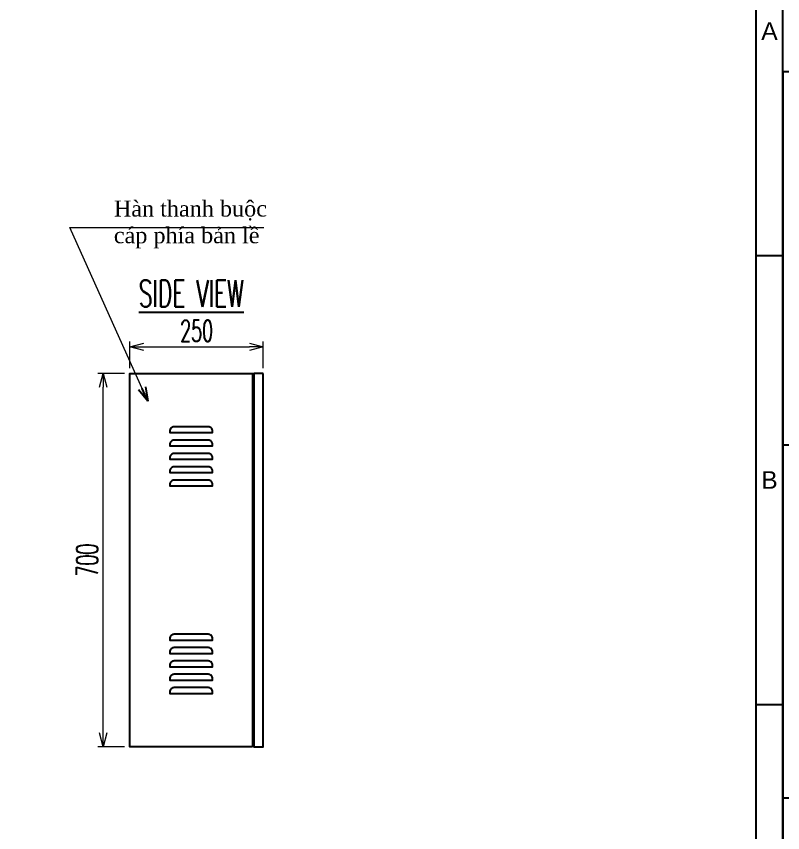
# Model space of a CAD drawing. Header units: millimetres. Extents: x -208796 to -83323, y 30910 to 103951.
# Drawn here: x -99460 to -98024, y 35867 to 37397 of the extents above; entities that cross this region are included whole.
import ezdxf
from ezdxf.enums import TextEntityAlignment as Align

# ---------------------------------------------------------------- set-up
doc = ezdxf.new("R2010")
doc.units = ezdxf.units.MM
doc.header["$LTSCALE"] = 3
for name, color, linetype in [('@.TEXT', 7, 'Continuous'), ('@.VISIBLE', 7, 'Continuous'), ('dim', 7, 'Continuous')]:
    doc.layers.add(name, color=color, linetype=linetype)
doc.styles.add('Ann_w01', font='romans.shx', dxfattribs={"width": 0.6, "bigfont": 'chineset.shx'})
doc.styles.add('Arial', font='arial.ttf')
doc.dimstyles.new('Dim 01_SC20', dxfattribs={"dimscale": 20, "dimtxt": 2, "dimasz": 1.3, "dimexe": 0.5, "dimexo": 0.5, "dimgap": 0.5, "dimtad": 1, "dimdec": 1, "dimzin": 12, "dimdsep": 46, "dimtxsty": 'Ann_w01', "dimblk": 'OPEN30', "dimcen": 1.5, "dimclrd": 6, "dimclre": 6, "dimclrt": 3, "dimadec": 1, "dimazin": 3, "dimtm": 1e-09, "dimtfac": 1, "dimtdec": 1, "dimtix": 1, "dimtmove": 0, "dimatfit": 3, "dimldrblk": 'OPEN30', "dimfxl": 0, "dimtolj": 1, "dimlwd": 20, "dimlwe": 20, "dimarcsym": 0})

# ---------------------------------------------------------------- blocks, each defined once
blk = doc.blocks.new('KHUNG BAN VE (Made by Tung)')
at = {"layer": '@.VISIBLE', "color": 8}
for p, q in [((3, 156), (0, 156)), ((294, 156), (297, 156)), ((3, 105), (0, 105)), ((294, 105), (297, 105))]:
    blk.add_line(p, q, dxfattribs=at)
for points in [[(0, 0), (297, 0), (297, 210), (0, 210)], [(3, 3), (294, 3), (294, 207), (3, 207)]]:
    blk.add_lwpolyline(points, close=True, dxfattribs=at)
at = {"layer": '@.TEXT', "color": 1, "style": 'Arial'}
for s, p in [('A', (295.5, 181.5)), ('B', (295.5, 130.5))]:
    blk.add_text(s, height=2, dxfattribs=at).set_placement(p, align=Align.MIDDLE_CENTER)
for tag, height, p in [('DESIGNER_NAME', 2, (38, 15.5)), ('PROJECT_CODE', 2, (258.5, 15.5)), ('SCALE', 2, (289, 15.5)), ('APPROVED_NAME', 2, (38, 10.5)), ('CUSTOMER_NAME', 2, (258.5, 10.5)), ('PAGE', 2, (289, 10.5)), ('DRAWING_NAME', 4, (173, 8)), ('TOTAL', 2, (289, 5.5))]:
    blk.add_attdef(tag, text='', height=height, dxfattribs=at).set_placement(p, align=Align.MIDDLE_CENTER)
blk = doc.blocks.new('_Open30')
at = {"color": 0, "linetype": 'ByBlock', "lineweight": -2}
for p, q in [((-1, 0.268), (0, 0)), ((0, 0), (-1, -0.268)), ((0, 0), (-1, 0))]:
    blk.add_line(p, q, dxfattribs=at)
blk = doc.blocks.new('*D318')
at = {"layer": '@.VISIBLE', "color": 6, "lineweight": 20}
for p, q in [((-99257.7, 36727.8), (-99307.7, 36727.8)), ((-99297.7, 36053.8), (-99297.7, 36701.8)), ((-99257.7, 36027.8), (-99307.7, 36027.8))]:
    blk.add_line(p, q, dxfattribs=at)
at = {"layer": 'Defpoints', "color": 0}
for p in [(-99297.7, 36727.8), (-99247.7, 36727.8), (-99247.7, 36027.8)]:
    blk.add_point(p, dxfattribs=at)
at = {"layer": '@.VISIBLE', "color": 6, "lineweight": 20, "xscale": 26, "yscale": 26, "zscale": 26}
for p, rotation in [((-99297.7, 36727.8), 90), ((-99297.7, 36027.8), 270)]:
    blk.add_blockref('_Open30', p, dxfattribs=dict(at, rotation=rotation))
at = {"layer": '@.VISIBLE', "color": 3, "insert": (-99327.7, 36377.8), "char_height": 40, "attachment_point": 5, "rotation": 90, "style": 'Ann_w01'}
blk.add_mtext('\\A1;700', dxfattribs=at)
blk = doc.blocks.new('*D319')
at = {"layer": '@.VISIBLE', "color": 6, "lineweight": 20}
for p, q in [((-99247.7, 36737.8), (-99247.7, 36787.8)), ((-98997.7, 36737.8), (-98997.7, 36787.8)), ((-99221.7, 36777.8), (-99023.7, 36777.8))]:
    blk.add_line(p, q, dxfattribs=at)
at = {"layer": 'Defpoints', "color": 0}
for p in [(-98997.7, 36777.8), (-99247.7, 36727.8), (-98997.7, 36727.8)]:
    blk.add_point(p, dxfattribs=at)
at = {"layer": '@.VISIBLE', "color": 6, "lineweight": 20, "xscale": 26, "yscale": 26, "zscale": 26, "rotation": 180}
blk.add_blockref('_Open30', (-99247.7, 36777.8), dxfattribs=at)
at = {"layer": '@.VISIBLE', "color": 6, "lineweight": 20, "xscale": 26, "yscale": 26, "zscale": 26}
blk.add_blockref('_Open30', (-98997.7, 36777.8), dxfattribs=at)
at = {"layer": '@.VISIBLE', "color": 3, "insert": (-99122.7, 36807.8), "char_height": 40, "attachment_point": 5, "style": 'Ann_w01'}
blk.add_mtext('\\A1;250', dxfattribs=at)
blk = doc.blocks.new('*U313')
at = {"color": 2}
blk.add_lwpolyline([(32, 5.5), (-32, 5.5, 0.414214), (-40, -2.5), (-40, -5.5), (40, -5.5), (40, -2.5, 0.414214)], format="xyb", close=True, dxfattribs=at)
blk = doc.blocks.new('*U314')
at = {"color": 0, "linetype": 'ByBlock', "lineweight": -2}
for p in [(0, 100), (0, 75), (0, 50), (0, 25), (0, 0)]:
    blk.add_blockref('*U313', p, dxfattribs=at)
blk = doc.blocks.new('*U311')
at = {"color": 2}
blk.add_lwpolyline([(32, 5.5), (-32, 5.5, 0.414214), (-40, -2.5), (-40, -5.5), (40, -5.5), (40, -2.5, 0.414214)], format="xyb", close=True, dxfattribs=at)
blk = doc.blocks.new('*U312')
at = {"color": 0, "linetype": 'ByBlock', "lineweight": -2}
for p in [(0, 100), (0, 75), (0, 50), (0, 25), (0, 0)]:
    blk.add_blockref('*U311', p, dxfattribs=at)

msp = doc.modelspace()

# ---------------------------------------------------------------- linework, layer by layer
at = {"layer": '@.VISIBLE'}
msp.add_lwpolyline([(-99017.69, 36027.82), (-99247.69, 36027.82), (-99247.69, 36727.82), (-99017.69, 36727.82)], close=True, dxfattribs=at)
at = {"layer": '@.VISIBLE', "color": 4}
msp.add_lwpolyline([(-98997.69, 36727.82), (-99015.69, 36727.82), (-99015.69, 36027.82), (-98997.69, 36027.82)], close=True, dxfattribs=at)

# ---------------------------------------------------------------- block references
for name, p in [('*U312', (-99132.69, 36522.32)), ('*U314', (-99132.69, 36133.32))]:
    msp.add_blockref(name, p)
at = {"layer": '@.VISIBLE'}
for p, xscale, yscale, zscale in [((-102924.88, 34374.83), 16.5, 16.5, 16.5), ((-98024.38, 34570.13), 12.96720972968722, 12.96720972968722, 12.96720972968722)]:
    msp.add_blockref('KHUNG BAN VE (Made by Tung)', p, dxfattribs=dict(at, xscale=xscale, yscale=yscale, zscale=zscale))

# ---------------------------------------------------------------- texts
at = {"insert": (-99277.73, 37051.84), "char_height": 30, "attachment_point": 1, "style": 'Ann_w01'}
msp.add_mtext_dynamic_manual_height_columns('{\\fTimes New Roman|b0|i0|c0|p18;\\W1;Hàn thanh buộc cáp phía bản lề}', width=338.5833, gutter_width=99.2, heights=[0], dxfattribs=at)
at = {"layer": 'dim', "color": 2, "insert": (-99132.69, 36877.82), "char_height": 50, "attachment_point": 5, "style": 'Ann_w01'}
msp.add_mtext('\\A1;{\\LSIDE VIEW}', dxfattribs=at)

# ---------------------------------------------------------------- dimensions: what is measured, and where the dimension line sits
at = {"layer": '@.VISIBLE'}
dim = msp.add_linear_dim(base=(-98997.69, 36777.82), p1=(-99247.69, 36727.82), p2=(-98997.69, 36727.82), dimstyle='Dim 01_SC20', dxfattribs=at)
dim.commit()
dim.dimension.update_dxf_attribs({"geometry": '*D319', "text_midpoint": (-99122.69, 36807.82)})
dim = msp.add_linear_dim(base=(-99297.69, 36727.82), p1=(-99247.69, 36027.82), p2=(-99247.69, 36727.82), angle=90, dimstyle='Dim 01_SC20', dxfattribs=at)
dim.commit()
dim.dimension.update_dxf_attribs({"geometry": '*D318', "text_midpoint": (-99327.69, 36377.82)})

# ---------------------------------------------------------------- leaders
msp.add_leader([(-99214.21, 36676), (-99360.46, 37001.18), (-98996.81, 37001.18)], dimstyle='Dim 01_SC20', override={"dimgap": 0.5, "dimtad": 0})

doc.saveas('drawing.dxf')
